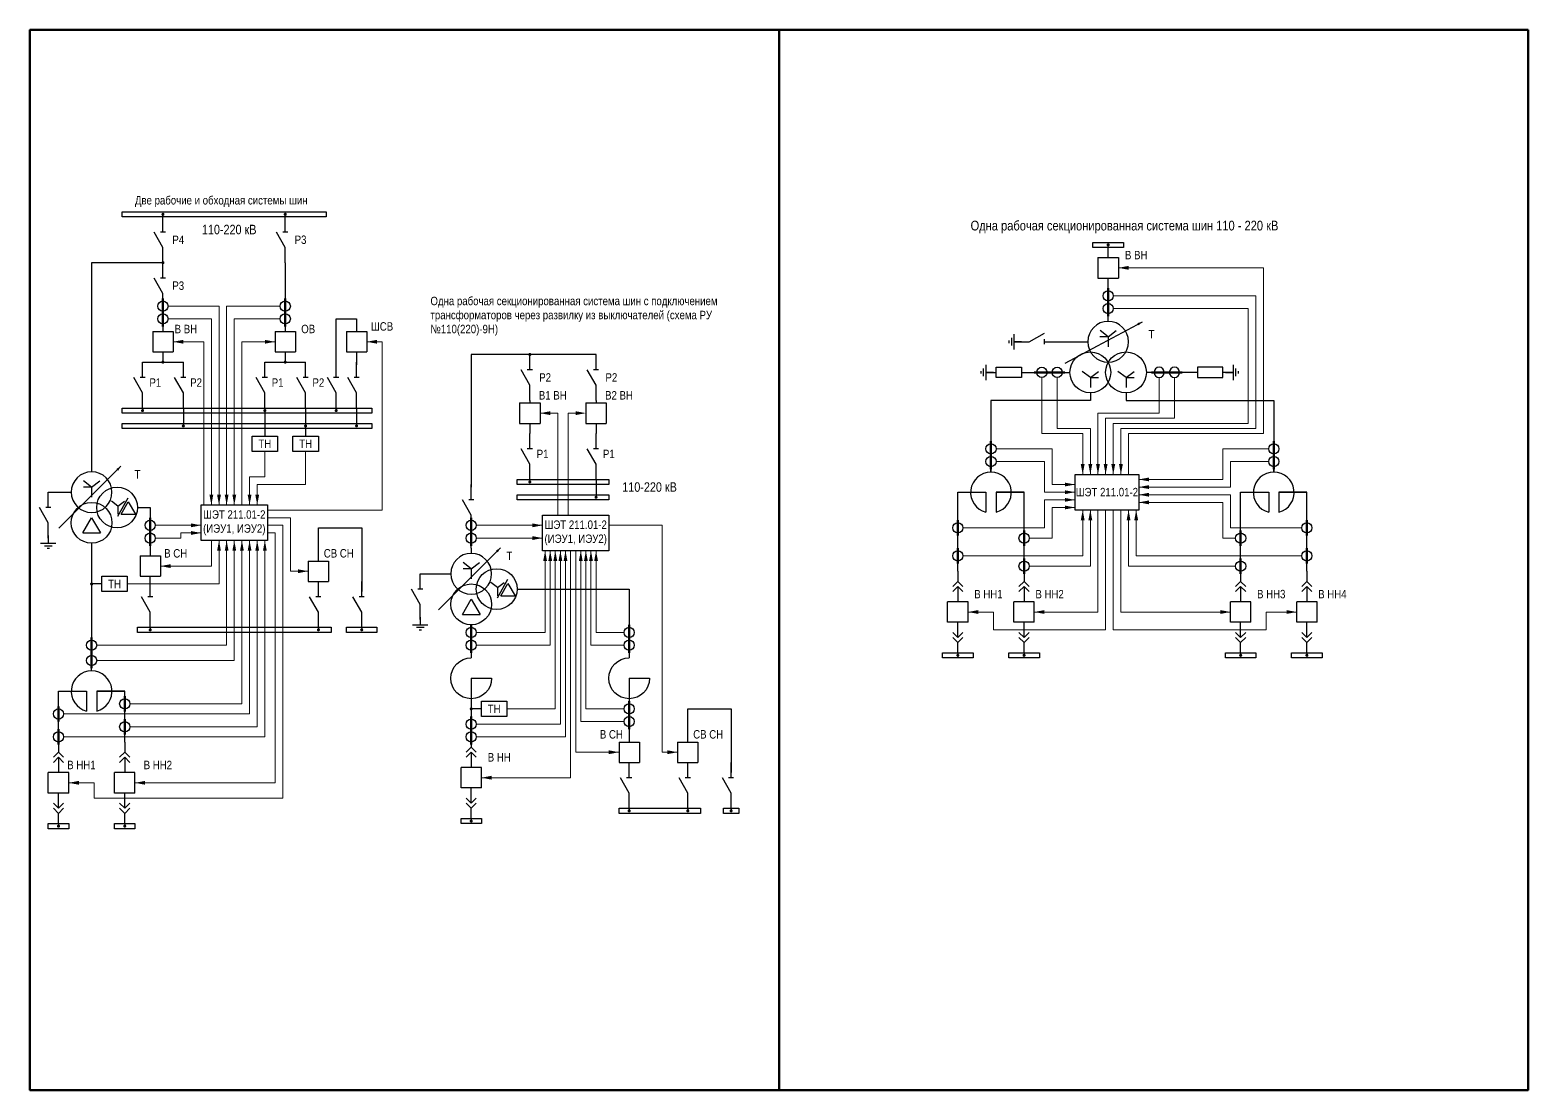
# Model space of a CAD drawing. Header units: millimetres. Extents: x 25558 to 49929, y 1902 to 19390.
# Drawn here: x 44996 to 45584, y 17144 to 17559 of the extents above; entities that cross this region are included whole.
import ezdxf
from ezdxf.enums import TextEntityAlignment as Align

# ---------------------------------------------------------------- set-up
doc = ezdxf.new("R2010")
doc.units = ezdxf.units.MM
doc.layers.add('Основная', color=7, linetype='Continuous', lineweight=30)
doc.layers.add('Тонкая', color=7, linetype='Continuous', lineweight=5)
doc.styles.add('Narrow', font='ARIALN.TTF')
doc.styles.add('Вывод', font='tahoma.ttf', dxfattribs={"height": 2.5})
doc.styles.add('Компонент', font='ARIALN.TTF', dxfattribs={"height": 3.5})

# ---------------------------------------------------------------- blocks, each defined once
blk = doc.blocks.new('*U28')
at = {"color": 0}
for p, q in [((0, 0), (-8, 0)), ((-8, -8), (-8, 0)), ((0, -8), (0, 0)), ((0, -8), (-8, -8))]:
    blk.add_line(p, q, dxfattribs=at)
at = {"layer": 'Основная', "style": 'Компонент'}
blk.add_attdef('ОУ', text='', height=3.5, dxfattribs=at).set_placement((-15, -3), align=Align.MIDDLE_CENTER)
blk = doc.blocks.new('*U23')
at = {"color": 0}
blk.add_line((0, 0), (6, 3.43), dxfattribs=at)
blk = doc.blocks.new('*U11')
at = {"color": 0}
blk.add_line((0, -1), (0, 1), dxfattribs=at)
blk = doc.blocks.new('*U34')
at = {"color": 0}
for p, q in [((0, 3), (0, 9)), ((0, -9), (0, -3))]:
    blk.add_line(p, q, dxfattribs=at)
at = {"color": 0, "ltscale": 0.25, "rotation": 89.99999999999999}
for name, p in [('*U23', (0, -3)), ('*U11', (0, 3))]:
    blk.add_blockref(name, p, dxfattribs=at)
at = {"layer": 'Основная'}
for tag, height, style, p in [('В1', 2.5, 'Вывод', (2, 7)), ('ОУ', 3.5, 'Компонент', (-12, 0)), ('В2', 2.5, 'Вывод', (2, -7))]:
    blk.add_attdef(tag, text='', height=height, dxfattribs=dict(at, style=style)).set_placement(p, align=Align.MIDDLE_CENTER)
blk = doc.blocks.new('*U26')
at = {"ltscale": 0.25}
blk.add_circle((0, 0), 2, dxfattribs=at)
at = {"layer": 'Основная', "color": 0, "lineweight": 50}
blk.add_line((0, -3), (0, 3), dxfattribs=at)
at = {"layer": 'Основная', "style": 'Компонент'}
blk.add_attdef('ОУ', text='', height=3.5, dxfattribs=at).set_placement((-6, 0), align=Align.MIDDLE_CENTER)
blk = doc.blocks.new('*U60')
at = {"ltscale": 0.25}
for p, q in [((-3.46, -4), (0, 2)), ((0, 2), (3.46, -4)), ((-3.46, -4), (3.46, -4))]:
    blk.add_line(p, q, dxfattribs=at)
blk.add_circle((0, 0), 8, dxfattribs=at)
at = {"layer": 'Основная', "style": 'Компонент'}
blk.add_attdef('ОУ', text='', height=3.5, dxfattribs=at).set_placement((17, 0), align=Align.MIDDLE_CENTER)
blk = doc.blocks.new('*U41')
at = {"ltscale": 0.25}
for p, q in [((0, 0), (-20, 0)), ((14.44, 0), (0, 0))]:
    blk.add_line(p, q, dxfattribs=at)
blk.add_lwpolyline([(-18, 0, 1, 0, 0), (-20, 0, 0, 0, 0)], format="xyseb", dxfattribs=at)
at = {"layer": 'Основная', "style": 'Вывод'}
blk.add_attdef('ОС', text='', height=2.5, dxfattribs=at).set_placement((3, 2), align=Align.MIDDLE_CENTER)
blk = doc.blocks.new('*U46')
at = {"ltscale": 0.25}
for q in [(-3.2, 4.4), (3.2, 4.4), (0, -2), (3.21, 2)]:
    blk.add_line((0, 2), q, dxfattribs=at)
blk.add_circle((0, 0), 8, dxfattribs=at)
at = {"layer": 'Основная', "style": 'Компонент'}
blk.add_attdef('ОУ', text='', height=3.5, dxfattribs=at).set_placement((-17, 0), align=Align.MIDDLE_CENTER)
blk = doc.blocks.new('*U31')
at = {"color": 0}
for p, q in [((-3, 0), (3, 0)), ((0, 3), (0, 0)), ((-1.5, -1), (1.5, -1)), ((-0.5, -2), (0.5, -2))]:
    blk.add_line(p, q, dxfattribs=at)
blk = doc.blocks.new('*U943')
at = {"layer": 'Основная', "ltscale": 0.25}
for p, q in [((2, 2), (0, 0)), ((0, 0), (2, -2))]:
    blk.add_line(p, q, dxfattribs=at)
blk = doc.blocks.new('*U32')
at = {"color": 0}
for p, q in [((0, 6), (0, 2)), ((0, 0), (0, -6))]:
    blk.add_line(p, q, dxfattribs=at)
at = {"color": 0, "ltscale": 0.25, "xscale": -1, "rotation": 90}
for p in [(0, 2), (0, 0)]:
    blk.add_blockref('*U943', p, dxfattribs=at)
at = {"layer": 'Основная'}
for tag, height, style, p in [('ОУ2', 3.5, 'Компонент', (-5, 6)), ('В2', 2.5, 'Вывод', (3, 6)), ('ОУ1', 3.5, 'Компонент', (-5, -6)), ('В1', 2.5, 'Вывод', (3, -6))]:
    blk.add_attdef(tag, text='', height=height, dxfattribs=dict(at, style=style)).set_placement(p, align=Align.MIDDLE_CENTER)
blk = doc.blocks.new('*U33')
at = {"color": 0}
for p, q in [((0, 0), (0, 6)), ((0, -6), (0, -2))]:
    blk.add_line(p, q, dxfattribs=at)
at = {"color": 0, "ltscale": 0.25, "rotation": 89.99999999999999}
for p in [(0, 0), (0, -2)]:
    blk.add_blockref('*U943', p, dxfattribs=at)
at = {"layer": 'Основная'}
for tag, height, style, p in [('ОУ1', 3.5, 'Компонент', (-5, 6)), ('В1', 2.5, 'Вывод', (3, 6)), ('ОУ2', 3.5, 'Компонент', (-5, -6)), ('В2', 2.5, 'Вывод', (3, -6))]:
    blk.add_attdef(tag, text='', height=height, dxfattribs=dict(at, style=style)).set_placement(p, align=Align.MIDDLE_CENTER)
blk = doc.blocks.new('*U44')
at = {"ltscale": 0.25}
for p, q in [((0, 0), (-20, 0)), ((14.44, 0), (0, 0))]:
    blk.add_line(p, q, dxfattribs=at)
blk.add_lwpolyline([(-18, 0, 1, 0, 0), (-20, 0, 0, 0, 0)], format="xyseb", dxfattribs=at)
at = {"layer": 'Основная', "style": 'Вывод'}
blk.add_attdef('ОС', text='', height=2.5, dxfattribs=at).set_placement((3, 2), align=Align.MIDDLE_CENTER)
blk = doc.blocks.new('*U45')
at = {"ltscale": 0.25}
for q in [(-3.2, 4.4), (3.2, 4.4), (0, -2), (3.21, 2)]:
    blk.add_line((0, 2), q, dxfattribs=at)
blk.add_circle((0, 0), 8, dxfattribs=at)
at = {"layer": 'Основная', "style": 'Компонент'}
blk.add_attdef('ОУ', text='', height=3.5, dxfattribs=at).set_placement((-17, 0), align=Align.MIDDLE_CENTER)
blk = doc.blocks.new('*U47')
at = {"ltscale": 0.25}
for q in [(-3.2, 0.4), (3.2, 0.4), (0, -6), (3.21, -2)]:
    blk.add_line((0, -2), q, dxfattribs=at)
blk.add_circle((0, 0), 8, dxfattribs=at)
at = {"layer": 'Основная', "style": 'Компонент'}
blk.add_attdef('ОУ', text='', height=3.5, dxfattribs=at).set_placement((17, 0), align=Align.MIDDLE_CENTER)
blk = doc.blocks.new('*U48')
at = {"color": 0}
for p, q in [((0, 5), (0, 9)), ((0, -9), (0, -5))]:
    blk.add_line(p, q, dxfattribs=at)
at = {"color": 0, "ltscale": 0.35}
blk.add_lwpolyline([(-2, -5), (-2, 5), (2, 5), (2, -5)], close=True, dxfattribs=at)
at = {"layer": 'Основная'}
for tag, height, style, p in [('В1', 2.5, 'Вывод', (2, 7)), ('ОУ', 3.5, 'Компонент', (-6, 0)), ('В2', 2.5, 'Вывод', (2, -7))]:
    blk.add_attdef(tag, text='', height=height, dxfattribs=dict(at, style=style)).set_placement(p, align=Align.MIDDLE_CENTER)
blk = doc.blocks.new('*U43')
at = {"color": 0}
for p, q in [((-3, 0), (3, 0)), ((0, 3), (0, 0)), ((-1.5, -1), (1.5, -1)), ((-0.5, -2), (0.5, -2))]:
    blk.add_line(p, q, dxfattribs=at)
blk = doc.blocks.new('*U40')
at = {"ltscale": 0.25}
for p, q in [((-3.46, -4), (0, 2)), ((0, 2), (3.46, -4)), ((-3.46, -4), (3.46, -4))]:
    blk.add_line(p, q, dxfattribs=at)
blk.add_circle((0, 0), 8, dxfattribs=at)
at = {"layer": 'Основная', "style": 'Компонент'}
blk.add_attdef('ОУ', text='', height=3.5, dxfattribs=at).set_placement((17, 0), align=Align.MIDDLE_CENTER)
blk = doc.blocks.new('*U38')
at = {"ltscale": 0.35}
for q in [(-8, 0), (0, -8)]:
    blk.add_line((0, 0), q, dxfattribs=at)
blk.add_arc((0, 0), 8, 180, 90, dxfattribs=at)
at = {"layer": 'Основная', "style": 'Компонент'}
blk.add_attdef('ОУ', text='', height=3.5, dxfattribs=at).set_placement((-17, 0), align=Align.MIDDLE_CENTER)

msp = doc.modelspace()

# ---------------------------------------------------------------- linework, layer by layer
at = {"layer": 'Основная'}
for p, q in [((45048, 17486), (45048, 17487)), ((45096, 17486), (45096, 17487)), ((45419, 17474), (45419, 17475)), ((45419, 17470), (45419, 17474)), ((45048, 17468), (45020, 17468)), ((45020, 17468), (45020, 17386)), ((45096, 17468), (45096, 17450)), ((45048, 17450), (45048, 17441)), ((45096, 17450), (45096, 17441)), ((45116, 17433), (45116, 17446)), ((45116, 17446), (45124, 17446)), ((45124, 17446), (45124, 17441)), ((45040, 17429), (45048, 17429)), ((45048, 17433), (45048, 17429)), ((45048, 17429), (45056, 17429)), ((45088, 17429), (45096, 17429)), ((45096, 17433), (45096, 17429)), ((45096, 17429), (45104, 17429)), ((45116, 17428), (45116, 17433)), ((45124, 17433), (45124, 17428)), ((45182, 17432), (45169, 17432)), ((45169, 17432), (45169, 17380)), ((45218, 17432), (45182, 17432)), ((45040, 17411), (45040, 17410)), ((45056, 17411), (45056, 17405)), ((45088, 17411), (45088, 17409)), ((45104, 17411), (45104, 17405)), ((45116, 17411), (45116, 17410)), ((45124, 17411), (45124, 17405)), ((45192, 17414), (45192, 17413)), ((45218, 17414), (45218, 17413)), ((45056, 17405), (45056, 17404)), ((45088, 17409), (45088, 17400)), ((45104, 17403), (45104, 17405)), ((45104, 17405), (45104, 17403)), ((45124, 17405), (45124, 17404)), ((45192, 17405), (45192, 17401)), ((45218, 17405), (45218, 17401)), ((45104, 17403), (45104, 17400)), ((45373, 17387), (45373, 17388)), ((45484, 17387), (45484, 17388)), ((45192, 17383), (45192, 17382)), ((45218, 17383), (45218, 17377)), ((45030.33, 17368.53), (45034.38, 17375.82)), ((45218, 17377), (45218, 17376)), ((45030.33, 17372.58), (45027.74, 17374.52)), ((45030.33, 17372.58), (45032.92, 17374.52)), ((45030.33, 17372.58), (45030.33, 17369.34)), ((45031.57, 17369.34), (45034.38, 17374.2)), ((45034.38, 17374.2), (45037.19, 17369.34)), ((45043, 17372), (45043, 17353)), ((45031.57, 17369.34), (45037.19, 17369.34)), ((45109, 17351), (45109, 17364)), ((45109, 17364), (45126, 17364)), ((45126, 17364), (45126, 17339)), ((45169, 17356), (45169, 17354)), ((45043, 17341), (45043, 17345)), ((45179.33, 17340.58), (45176.74, 17342.52)), ((45179.33, 17336.53), (45183.38, 17343.82)), ((45179.33, 17340.58), (45181.92, 17342.52)), ((45179.33, 17340.58), (45179.33, 17337.34)), ((45180.57, 17337.34), (45183.38, 17342.2)), ((45183.38, 17342.2), (45186.19, 17337.34)), ((45180.57, 17337.34), (45186.19, 17337.34)), ((45231, 17340), (45231, 17317)), ((45043, 17325), (45043, 17324)), ((45109, 17325), (45109, 17324)), ((45126, 17325), (45126, 17324)), ((45020, 17320), (45020, 17316)), ((45020, 17315), (45020, 17316)), ((45020, 17314), (45020, 17310)), ((45360, 17315), (45360, 17314)), ((45386, 17315), (45386, 17314)), ((45471, 17315), (45471, 17314)), ((45497, 17315), (45497, 17314)), ((45020, 17309), (45020, 17310)), ((45169, 17305), (45169, 17286)), ((45254, 17280), (45254, 17293)), ((45254, 17293), (45271, 17293)), ((45271, 17293), (45271, 17268)), ((45169, 17282), (45169, 17286)), ((45231, 17254), (45231, 17253)), ((45254, 17254), (45254, 17253)), ((45271, 17254), (45271, 17253)), ((45007, 17248), (45007, 17247)), ((45033, 17248), (45033, 17247)), ((45169, 17250), (45169, 17249))]:
    msp.add_line(p, q, dxfattribs=at)
at = {"layer": 'Основная', "ltscale": 0.35}
for p, q in [((45389, 17425), (45404, 17425)), ((45450, 17425), (45434, 17425)), ((45169, 17356), (45169, 17365)), ((45024, 17342), (45020, 17342)), ((45173, 17293), (45169, 17293))]:
    msp.add_line(p, q, dxfattribs=at)
at = {"layer": 'Основная', "ltscale": 0.25}
msp.add_line((45231, 17297), (45231, 17280), dxfattribs=at)
at = {"layer": 'Основная'}
for points in [[(45032, 17488), (45112, 17488), (45112, 17486), (45032, 17486)], [(45032, 17411), (45130, 17411), (45130, 17409), (45032, 17409)], [(45032, 17405), (45130, 17405), (45130, 17403), (45032, 17403)], [(45083, 17400), (45093, 17400), (45093, 17394), (45083, 17394)], [(45099, 17400), (45109, 17400), (45109, 17394), (45099, 17394)], [(45187, 17383), (45223, 17383), (45223, 17381), (45187, 17381)], [(45406, 17385), (45431, 17385), (45431, 17371), (45406, 17371)], [(45187, 17377), (45223, 17377), (45223, 17375), (45187, 17375)], [(45063, 17373), (45089, 17373), (45089, 17359), (45063, 17359)], [(45197, 17369), (45223, 17369), (45223, 17355), (45197, 17355)], [(45024, 17345), (45034, 17345), (45034, 17339), (45024, 17339)], [(45038, 17325), (45114, 17325), (45114, 17323), (45038, 17323)], [(45120, 17325), (45132, 17325), (45132, 17323), (45120, 17323)], [(45173, 17296), (45183, 17296), (45183, 17290), (45173, 17290)], [(45227, 17254), (45259, 17254), (45259, 17252), (45227, 17252)], [(45268, 17254), (45274, 17254), (45274, 17252), (45268, 17252)], [(45003, 17248), (45011, 17248), (45011, 17246), (45003, 17246)], [(45029, 17248), (45037, 17248), (45037, 17246), (45029, 17246)], [(45165, 17250), (45173, 17250), (45173, 17248), (45165, 17248)]]:
    msp.add_lwpolyline(points, close=True, dxfattribs=at)
at = {"layer": 'Основная', "ltscale": 0.25, "const_width": 0.6}
for points in [[(45047.7, 17487, 1), (45048.3, 17487, 1)], [(45095.7, 17487, 1), (45096.3, 17487, 1)], [(45418.7, 17475, 1), (45419.3, 17475, 1)], [(45048.3, 17468.01, 1), (45047.7, 17468.01, 1)], [(45048.3, 17429.01, 1), (45047.7, 17429.01, 1)], [(45096.3, 17429.01, 1), (45095.7, 17429.01, 1)], [(45192.3, 17432.01, 1), (45191.7, 17432.01, 1)], [(45039.7, 17410, 1), (45040.3, 17410, 1)], [(45087.7, 17410, 1), (45088.3, 17410, 1)], [(45115.7, 17410, 1), (45116.3, 17410, 1)], [(45055.7, 17404, 1), (45056.3, 17404, 1)], [(45103.7, 17404, 1), (45104.3, 17404, 1)], [(45123.7, 17404, 1), (45124.3, 17404, 1)], [(45191.7, 17382, 1), (45192.3, 17382, 1)], [(45217.7, 17376, 1), (45218.3, 17376, 1)], [(45020.3, 17342.01, 1), (45019.7, 17342.01, 1)], [(45042.7, 17324, 1), (45043.3, 17324, 1)], [(45108.7, 17324, 1), (45109.3, 17324, 1)], [(45125.7, 17324, 1), (45126.3, 17324, 1)], [(45359.7, 17314, 1), (45360.3, 17314, 1)], [(45385.7, 17314, 1), (45386.3, 17314, 1)], [(45470.7, 17314, 1), (45471.3, 17314, 1)], [(45496.7, 17314, 1), (45497.3, 17314, 1)], [(45169.3, 17293.01, 1), (45168.7, 17293.01, 1)], [(45230.7, 17253, 1), (45231.3, 17253, 1)], [(45253.7, 17253, 1), (45254.3, 17253, 1)], [(45270.7, 17253, 1), (45271.3, 17253, 1)], [(45006.7, 17247, 1), (45007.3, 17247, 1)], [(45032.7, 17247, 1), (45033.3, 17247, 1)], [(45168.7, 17249, 1), (45169.3, 17249, 1)]]:
    msp.add_lwpolyline(points, format="xyb", close=True, dxfattribs=at)
at = {"layer": 'Основная', "ltscale": 0.25}
for points in [[(45413, 17476), (45425, 17476), (45425, 17474), (45413, 17474)], [(45354, 17315), (45366, 17315), (45366, 17313), (45354, 17313)], [(45354, 17315), (45366, 17315), (45366, 17313), (45354, 17313)], [(45380, 17315), (45392, 17315), (45392, 17313), (45380, 17313)], [(45465, 17315), (45477, 17315), (45477, 17313), (45465, 17313)], [(45491, 17315), (45503, 17315), (45503, 17313), (45491, 17313)]]:
    msp.add_lwpolyline(points, close=True, dxfattribs=at)
at = {"layer": 'Основная', "ltscale": 0.35}
for points in [[(45419, 17445), (45419, 17462)], [(45419, 17445), (45419, 17455)], [(45400, 17437), (45411, 17437)], [(45360, 17347), (45360, 17378)], [(45360, 17378), (45371, 17378), (45371, 17370.13)], [(45360, 17378), (45371, 17378)], [(45386, 17378), (45375, 17378), (45375, 17370.13)], [(45375, 17378), (45386, 17378)], [(45386, 17347), (45386, 17378)], [(45471, 17347), (45471, 17378)], [(45497, 17347), (45497, 17378)], [(45149, 17346), (45151, 17346)], [(45151, 17346), (45161, 17346)], [(45169, 17322), (45169, 17313)], [(45231, 17318), (45231, 17313)]]:
    msp.add_lwpolyline(points, dxfattribs=at)
at = {"layer": 'Основная'}
for points in [[(45412, 17417), (45412, 17414)], [(45426, 17417), (45426, 17414)], [(45412, 17414), (45373, 17414), (45373, 17386)], [(45426, 17414), (45484, 17414), (45484, 17386)], [(45373, 17386), (45373, 17387)], [(45484, 17386), (45484, 17387)], [(45003, 17378), (45005, 17378)], [(45004, 17378), (45012, 17378)], [(45471, 17378), (45482, 17378), (45482, 17370.13)], [(45471, 17378), (45482, 17378)], [(45497, 17378), (45486, 17378), (45486, 17370.13)], [(45486, 17378), (45497, 17378)], [(45038, 17372), (45043, 17372)], [(45020, 17358), (45020, 17309)], [(45187, 17340), (45195, 17340)], [(45195, 17340), (45231, 17340)], [(45020, 17308), (45020, 17309)], [(45007, 17280), (45007, 17300)], [(45007, 17300), (45018, 17300), (45018, 17292.13)], [(45007, 17300), (45018, 17300)], [(45033, 17300), (45022, 17300), (45022, 17292.13)], [(45022, 17300), (45033, 17300)], [(45033, 17280), (45033, 17300)]]:
    msp.add_lwpolyline(points, dxfattribs=at)
at = {"layer": 'Основная', "ltscale": 0.35}
for centre in [(45030, 17372), (45179, 17340)]:
    msp.add_circle(centre, 8, dxfattribs=at)
for centre in [(45373, 17377.87), (45484, 17377.87)]:
    msp.add_arc(centre, 8, 284.47752, 255.5225, dxfattribs=at)
at = {"layer": 'Основная', "ltscale": 0.25}
msp.add_arc((45020, 17299.87), 8, 284.47752, 255.5225, dxfattribs=at)
at = {"layer": 'Тонкая'}
for p, q in [((45423, 17466), (45480, 17466)), ((45480, 17466), (45480, 17401)), ((45421, 17455), (45477, 17455)), ((45477, 17455), (45477, 17403)), ((45050, 17451), (45070, 17451)), ((45050, 17446), (45067, 17446)), ((45067, 17373), (45067, 17446)), ((45070, 17373), (45070, 17451)), ((45073, 17373), (45073, 17451)), ((45073, 17451), (45094, 17451)), ((45076, 17446), (45094, 17446)), ((45076, 17446), (45076, 17373)), ((45421, 17450), (45474, 17450)), ((45474, 17450), (45474, 17405)), ((45052, 17437), (45064, 17437)), ((45064, 17437), (45064, 17373)), ((45092, 17437), (45079, 17437)), ((45079, 17437), (45079, 17373)), ((45134, 17437), (45128, 17437)), ((45134, 17371), (45134, 17437)), ((45393, 17423), (45393, 17401)), ((45399, 17423), (45399, 17403)), ((45439, 17423), (45439, 17409)), ((45445, 17407), (45445, 17423)), ((45196, 17409), (45203, 17409)), ((45203, 17409), (45203, 17369)), ((45212, 17409), (45207, 17409)), ((45207, 17409), (45207, 17369)), ((45439, 17409), (45415, 17409)), ((45415, 17409), (45415, 17385)), ((45418, 17385), (45418, 17407)), ((45418, 17407), (45445, 17407)), ((45474, 17405), (45421, 17405)), ((45421, 17405), (45421, 17385)), ((45393, 17401), (45409, 17401)), ((45399, 17403), (45412, 17403)), ((45409, 17401), (45409, 17385)), ((45412, 17403), (45412, 17385)), ((45477, 17403), (45424, 17403)), ((45424, 17403), (45424, 17385)), ((45480, 17401), (45427, 17401)), ((45427, 17401), (45427, 17385)), ((45088, 17384), (45088, 17394)), ((45104, 17394), (45104, 17381)), ((45375, 17395), (45397, 17395)), ((45397, 17395), (45397, 17381)), ((45482, 17395), (45464, 17395)), ((45464, 17395), (45464, 17383)), ((45394, 17390), (45375, 17390)), ((45394, 17378), (45394, 17390)), ((45467, 17380), (45467, 17390)), ((45467, 17390), (45482, 17390)), ((45082, 17378), (45082, 17384)), ((45082, 17384), (45088, 17384)), ((45440, 17383), (45431, 17383)), ((45464, 17383), (45438, 17383)), ((45082, 17378), (45082, 17373)), ((45104, 17381), (45085, 17381)), ((45085, 17381), (45085, 17373)), ((45406, 17378), (45394, 17378)), ((45397, 17381), (45406, 17381)), ((45458, 17380), (45431, 17380)), ((45467, 17377), (45431, 17377)), ((45457, 17380), (45467, 17380)), ((45467, 17364), (45467, 17377)), ((45089, 17371), (45134, 17371)), ((45394, 17364), (45394, 17375)), ((45394, 17375), (45406, 17375)), ((45397, 17360), (45397, 17372)), ((45397, 17372), (45406, 17372)), ((45409, 17353), (45409, 17371)), ((45412, 17349), (45412, 17371)), ((45415, 17331), (45415, 17371)), ((45418, 17324), (45418, 17371)), ((45421, 17371), (45421, 17324)), ((45424, 17371), (45424, 17331)), ((45427, 17371), (45427, 17349)), ((45430, 17371), (45430, 17353)), ((45464, 17374), (45431, 17374)), ((45464, 17360), (45464, 17374)), ((45045, 17365), (45063, 17365)), ((45089, 17368), (45098, 17368)), ((45095, 17365), (45089, 17365)), ((45095, 17365), (45095, 17258)), ((45098, 17368), (45098, 17347)), ((45171, 17365), (45197, 17365)), ((45244, 17365), (45223, 17365)), ((45244, 17276), (45244, 17365)), ((45362, 17364), (45394, 17364)), ((45495, 17364), (45467, 17364)), ((45045, 17360), (45055, 17360)), ((45055, 17360), (45055, 17362)), ((45055, 17362), (45063, 17362)), ((45067, 17359), (45067, 17349)), ((45070, 17342), (45070, 17359)), ((45073, 17359), (45073, 17318)), ((45076, 17312), (45076, 17359)), ((45079, 17359), (45079, 17295)), ((45082, 17359), (45082, 17291)), ((45085, 17359), (45085, 17286)), ((45088, 17359), (45088, 17282)), ((45092, 17362), (45089, 17362)), ((45092, 17362), (45092, 17264)), ((45171, 17360), (45197, 17360)), ((45388, 17360), (45397, 17360)), ((45469, 17360), (45464, 17360)), ((45198, 17323), (45198, 17355)), ((45200, 17318), (45200, 17355)), ((45202, 17293), (45202, 17355)), ((45204, 17287), (45204, 17355)), ((45206, 17282), (45206, 17355)), ((45208, 17266), (45208, 17355)), ((45210, 17276), (45210, 17355)), ((45212, 17355), (45212, 17288)), ((45214, 17355), (45214, 17293)), ((45216, 17355), (45216, 17318)), ((45218, 17323), (45218, 17355)), ((45362, 17353), (45409, 17353)), ((45495, 17353), (45430, 17353)), ((45067, 17349), (45047, 17349)), ((45098, 17347), (45105, 17347)), ((45101, 17347), (45105, 17347)), ((45388, 17349), (45412, 17349)), ((45469, 17349), (45427, 17349)), ((45034, 17342), (45070, 17342)), ((45364, 17331), (45374, 17331)), ((45374, 17331), (45374, 17324)), ((45390, 17331), (45415, 17331)), ((45467, 17331), (45424, 17331)), ((45467, 17331), (45463, 17331)), ((45493, 17331), (45481, 17331)), ((45481, 17331), (45481, 17324)), ((45493, 17331), (45489, 17331)), ((45171, 17323), (45198, 17323)), ((45229, 17323), (45218, 17323)), ((45374, 17324), (45418, 17324)), ((45421, 17324), (45481, 17324)), ((45022, 17318), (45073, 17318)), ((45171, 17318), (45200, 17318)), ((45229, 17318), (45216, 17318)), ((45022, 17312), (45076, 17312)), ((45035, 17295), (45079, 17295)), ((45009, 17291), (45082, 17291)), ((45183, 17293), (45202, 17293)), ((45229, 17288), (45212, 17288)), ((45229, 17293), (45214, 17293)), ((45009, 17282), (45088, 17282)), ((45035, 17286), (45085, 17286)), ((45171, 17287), (45204, 17287)), ((45171, 17282), (45206, 17282)), ((45210, 17276), (45227, 17276)), ((45250, 17276), (45244, 17276)), ((45246, 17276), (45250, 17276)), ((45011, 17264), (45021, 17264)), ((45021, 17264), (45021, 17258)), ((45092, 17264), (45037, 17264)), ((45173, 17266), (45208, 17266)), ((45021, 17258), (45095, 17258))]:
    msp.add_line(p, q, dxfattribs=at)
at = {"layer": 'Тонкая', "color": 3, "lineweight": 50}
for points in [[(45289.8, 17559.3), (45289.8, 17143.5), (44995.8, 17143.5), (44995.8, 17559.3)], [(45583.8, 17559.3), (45583.8, 17143.5), (45289.8, 17143.5), (45289.8, 17559.3)]]:
    msp.add_lwpolyline(points, close=True, dxfattribs=at)
at = {"layer": 'Тонкая', "ltscale": 0.3}
for points in [[(45423, 17466, 0, 1.5, 0), (45427, 17466, 0, 0, 0)], [(45052, 17437, 0, 1.5, 0), (45056, 17437, 0, 0, 0)], [(45092, 17437, 0, 1.5, 0), (45088, 17437, 0, 0, 0)], [(45128, 17437, 0, 1.5, 0), (45132, 17437, 0, 0, 0)], [(45196, 17409, 0, 1.5, 0), (45200, 17409, 0, 0, 0)], [(45214, 17409, 0, 1.5, 0), (45210, 17409, 0, 0, 0)], [(45409, 17385, 0, 1.5, 0), (45409, 17389, 0, 0, 0)], [(45412, 17385, 0, 1.5, 0), (45412, 17389, 0, 0, 0)], [(45415, 17385, 0, 1.5, 0), (45415, 17389, 0, 0, 0)], [(45418, 17385, 0, 1.5, 0), (45418, 17389, 0, 0, 0)], [(45421, 17385, 0, 1.5, 0), (45421, 17389, 0, 0, 0)], [(45424, 17385, 0, 1.5, 0), (45424, 17389, 0, 0, 0)], [(45406, 17381, 0, 1.5, 0), (45402, 17381, 0, 0, 0)], [(45431, 17383, 0, 1.5, 0), (45435, 17383, 0, 0, 0)], [(45067, 17373, 0, 1.5, 0), (45067, 17377, 0, 0, 0)], [(45070, 17373, 0, 1.5, 0), (45070, 17377, 0, 0, 0)], [(45073, 17373, 0, 1.5, 0), (45073, 17377, 0, 0, 0)], [(45076, 17373, 0, 1.5, 0), (45076, 17377, 0, 0, 0)], [(45082, 17373, 0, 1.5, 0), (45082, 17377, 0, 0, 0)], [(45085, 17373, 0, 1.5, 0), (45085, 17377, 0, 0, 0)], [(45406, 17378, 0, 1.5, 0), (45402, 17378, 0, 0, 0)], [(45406, 17375, 0, 1.5, 0), (45402, 17375, 0, 0, 0)], [(45431, 17380, 0, 1.5, 0), (45435, 17380, 0, 0, 0)], [(45431, 17377, 0, 1.5, 0), (45435, 17377, 0, 0, 0)], [(45406, 17372, 0, 1.5, 0), (45402, 17372, 0, 0, 0)], [(45409, 17371, 0, 1.5, 0), (45409, 17367, 0, 0, 0)], [(45412, 17371, 0, 1.5, 0), (45412, 17367, 0, 0, 0)], [(45427, 17371, 0, 1.5, 0), (45427, 17367, 0, 0, 0)], [(45430, 17371, 0, 1.5, 0), (45430, 17367, 0, 0, 0)], [(45431, 17374, 0, 1.5, 0), (45435, 17374, 0, 0, 0)], [(45063, 17365, 0, 1.5, 0), (45059, 17365, 0, 0, 0)], [(45197, 17365, 0, 1.5, 0), (45193, 17365, 0, 0, 0)], [(45063, 17362, 0, 1.5, 0), (45059, 17362, 0, 0, 0)], [(45070, 17359, 0, 1.5, 0), (45070, 17355, 0, 0, 0)], [(45073, 17359, 0, 1.5, 0), (45073, 17355, 0, 0, 0)], [(45076, 17359, 0, 1.5, 0), (45076, 17355, 0, 0, 0)], [(45079, 17359, 0, 1.5, 0), (45079, 17355, 0, 0, 0)], [(45082, 17359, 0, 1.5, 0), (45082, 17355, 0, 0, 0)], [(45085, 17359, 0, 1.5, 0), (45085, 17355, 0, 0, 0)], [(45088, 17359, 0, 1.5, 0), (45088, 17355, 0, 0, 0)], [(45197, 17360, 0, 1.5, 0), (45193, 17360, 0, 0, 0)], [(45198, 17355, 0, 1.5, 0), (45198, 17351, 0, 0, 0)], [(45200, 17355, 0, 1.5, 0), (45200, 17351, 0, 0, 0)], [(45202, 17355, 0, 1.5, 0), (45202, 17351, 0, 0, 0)], [(45204, 17355, 0, 1.5, 0), (45204, 17351, 0, 0, 0)], [(45206, 17355, 0, 1.5, 0), (45206, 17351, 0, 0, 0)], [(45212, 17355, 0, 1.5, 0), (45212, 17351, 0, 0, 0)], [(45214, 17355, 0, 1.5, 0), (45214, 17351, 0, 0, 0)], [(45216, 17355, 0, 1.5, 0), (45216, 17351, 0, 0, 0)], [(45218, 17355, 0, 1.5, 0), (45218, 17351, 0, 0, 0)], [(45047, 17349, 0, 1.5, 0), (45051, 17349, 0, 0, 0)], [(45105, 17347, 0, 1.5, 0), (45101, 17347, 0, 0, 0)], [(45364, 17331, 0, 1.5, 0), (45368, 17331, 0, 0, 0)], [(45390, 17331, 0, 1.5, 0), (45394, 17331, 0, 0, 0)], [(45467, 17331, 0, 1.5, 0), (45463, 17331, 0, 0, 0)], [(45493, 17331, 0, 1.5, 0), (45489, 17331, 0, 0, 0)], [(45227, 17276, 0, 1.5, 0), (45223, 17276, 0, 0, 0)], [(45250, 17276, 0, 1.5, 0), (45246, 17276, 0, 0, 0)], [(45011, 17264, 0, 1.5, 0), (45015, 17264, 0, 0, 0)], [(45037, 17264, 0, 1.5, 0), (45041, 17264, 0, 0, 0)], [(45173, 17266, 0, 1.5, 0), (45177, 17266, 0, 0, 0)]]:
    msp.add_lwpolyline(points, format="xyseb", dxfattribs=at)

# ---------------------------------------------------------------- block references
at = {"layer": 'Основная'}
for p in [(45048, 17477), (45096, 17477), (45048, 17459), (45040, 17420), (45056, 17420), (45088, 17420), (45104, 17420), (45116, 17420), (45124, 17420), (45192, 17423), (45218, 17423), (45192, 17392), (45218, 17392), (45169, 17372), (45043, 17334), (45109, 17334), (45126, 17334), (45231, 17263), (45254, 17263), (45271, 17263)]:
    msp.add_blockref('*U34', p, dxfattribs=at)
at = {"layer": 'Основная', "ltscale": 0.25}
for name, p, rotation in [('*U28', (45415, 17462), 180), ('*U28', (45044, 17433), 180), ('*U28', (45092, 17433), 180), ('*U28', (45120, 17433), 180), ('*U43', (45371, 17425), 270), ('*U28', (45188, 17405), 180), ('*U28', (45214, 17405), 180), ('*U41', (45017.36, 17374.05), 224.9999999999999), ('*U28', (45039, 17345), 180), ('*U28', (45105, 17343), 180), ('*U28', (45227, 17272), 180), ('*U28', (45250, 17272), 180)]:
    msp.add_blockref(name, p, dxfattribs=dict(at, rotation=rotation))
at = {"layer": 'Основная', "ltscale": 0.35}
for name, p in [('*U26', (45419, 17455)), ('*U26', (45419, 17450)), ('*U47', (45412, 17425)), ('*U47', (45426, 17425)), ('*U26', (45373, 17395)), ('*U26', (45484, 17395)), ('*U26', (45373, 17390)), ('*U26', (45484, 17390)), ('*U60', (45020, 17366)), ('*U26', (45360, 17364)), ('*U26', (45497, 17364)), ('*U26', (45386, 17360)), ('*U26', (45471, 17360)), ('*U26', (45360, 17353)), ('*U26', (45386, 17349)), ('*U26', (45471, 17349)), ('*U26', (45497, 17353)), ('*U34', (45149, 17337)), ('*U40', (45169, 17334)), ('*U31', (45149, 17326))]:
    msp.add_blockref(name, p, dxfattribs=at)
at = {"layer": 'Основная', "ltscale": 0.25}
for name, p in [('*U26', (45048, 17451)), ('*U26', (45096, 17451)), ('*U26', (45048, 17446)), ('*U26', (45096, 17446)), ('*U34', (45003, 17369)), ('*U26', (45043, 17365)), ('*U26', (45169, 17365)), ('*U31', (45003, 17358)), ('*U26', (45043, 17360)), ('*U26', (45169, 17360)), ('*U32', (45360, 17341)), ('*U32', (45386, 17341)), ('*U32', (45471, 17341)), ('*U32', (45497, 17341)), ('*U28', (45364, 17335)), ('*U28', (45390, 17335)), ('*U28', (45475, 17335)), ('*U28', (45501, 17335)), ('*U26', (45169, 17323)), ('*U26', (45231, 17323)), ('*U33', (45360, 17321)), ('*U33', (45386, 17321)), ('*U33', (45471, 17321)), ('*U33', (45497, 17321)), ('*U26', (45020, 17318)), ('*U26', (45169, 17318)), ('*U26', (45231, 17318)), ('*U26', (45020, 17312)), ('*U26', (45007, 17291)), ('*U26', (45033, 17295)), ('*U26', (45231, 17293)), ('*U26', (45033, 17286)), ('*U26', (45169, 17287)), ('*U26', (45231, 17288)), ('*U26', (45007, 17282)), ('*U26', (45169, 17282)), ('*U32', (45169, 17276)), ('*U32', (45007, 17274)), ('*U32', (45033, 17274)), ('*U28', (45173, 17270)), ('*U28', (45011, 17268)), ('*U28', (45037, 17268)), ('*U33', (45007, 17254)), ('*U33', (45033, 17254)), ('*U33', (45169, 17256))]:
    msp.add_blockref(name, p, dxfattribs=at)
at = {"layer": 'Основная', "ltscale": 0.35}
for name, p, rotation in [('*U34', (45391, 17437), 270), ('*U44', (45414.83, 17435.39), 208.1452236498778), ('*U31', (45382, 17437), 270), ('*U48', (45380, 17425), 270), ('*U26', (45393, 17425), 270), ('*U26', (45399, 17425), 270), ('*U41', (45166.36, 17342.05), 224.9999999999999)]:
    msp.add_blockref(name, p, dxfattribs=dict(at, rotation=rotation))
at = {"layer": 'Основная', "ltscale": 0.35, "xscale": -1}
for name, p in [('*U45', (45419, 17437)), ('*U46', (45020, 17378)), ('*U46', (45169, 17346))]:
    msp.add_blockref(name, p, dxfattribs=at)
at = {"layer": 'Основная', "ltscale": 0.35, "xscale": -1, "rotation": 90}
for name, p in [('*U26', (45439, 17425)), ('*U26', (45445, 17425)), ('*U48', (45459, 17425))]:
    msp.add_blockref(name, p, dxfattribs=at)
at = {"layer": 'Основная', "ltscale": 0.25, "xscale": -1, "rotation": 90}
msp.add_blockref('*U43', (45468, 17425), dxfattribs=at)
at = {"layer": 'Основная', "ltscale": 0.25, "xscale": -1}
for p in [(45169, 17305), (45231, 17305)]:
    msp.add_blockref('*U38', p, dxfattribs=at)

# ---------------------------------------------------------------- texts
at = {"layer": 'Основная', "style": 'Narrow'}
for s, insert, char_height, width, attachment_point in [('\\pxt3;Две рабочие и обходная системы шин', (45037, 17492), 3.3, 76.4846, 4), ('\\pxi-3,l3,t3;110-220 кВ', (45074, 17481), 3.7, 53.3807, 5), ('\\pxt3;Одна рабочая секционированная система шин 110 - 220 кВ', (45365, 17482), 3.8, 121.6152, 4), ('\\pxi-3,l3,t3;Р4', (45054, 17477), 3.3, 10, 5), ('\\pxi-3,l3,t3;Р3', (45102, 17477), 3.3, 10, 5), ('\\pxi-3,l3,t3;В ВН', (45430, 17471), 3.3, 23.6472, 5), ('\\pxi-3,l3,t3;Р3', (45054, 17459), 3.3, 10, 5), ('\\pxt3;Одна рабочая секционированная система шин с подключением трансформаторов через развилку из выключателей (схема РУ №110(220)-9Н)', (45153, 17447), 3.3, 117.1951, 4), ('\\pxi-3,l3,t3;В ВН', (45057, 17442), 3.3, 10, 5), ('\\pxi-3,l3,t3;ОВ', (45105, 17442), 3.3, 10, 5), ('\\pxi-3,l3,t3;ШСВ', (45134, 17443), 3.3, 10, 5), ('\\pxi-3,l3,t3;T', (45436, 17440), 3.3, 23.6472, 5), ('\\pxi-3,l3,t3;Р1', (45045, 17421), 3.3, 10, 5), ('\\pxi-3,l3,t3;Р2', (45061, 17421), 3.3, 10, 5), ('\\pxi-3,l3,t3;Р1', (45093, 17421), 3.3, 10, 5), ('\\pxi-3,l3,t3;Р2', (45109, 17421), 3.3, 10, 5), ('\\pxi-3,l3,t3;Р2', (45198, 17423), 3.3, 10, 5), ('\\pxi-3,l3,t3;Р2', (45224, 17423), 3.3, 10, 5), ('\\pxi-3,l3,t3;В1 ВН', (45201, 17416), 3.3, 20.6975, 5), ('\\pxi-3,l3,t3;В2 ВН', (45227, 17416), 3.3, 20.6975, 5), ('\\pxqc;ТН', (45088, 17397), 3.3, 10, 5), ('\\pxqc;ТН', (45104, 17397), 3.3, 10, 5), ('\\pxi-3,l3,t3;Р1', (45197, 17393), 3.3, 10, 5), ('\\pxi-3,l3,t3;Р1', (45223, 17393), 3.3, 10, 5), ('\\pxi-3,l3,t3;T', (45038, 17385), 3.3, 21.8485, 5), ('\\pxi-3,l3,t3;110-220 кВ', (45239, 17380), 3.7, 53.3807, 5), ('\\pxqc;ШЭТ 211.01-2', (45418.5, 17378), 3.3, 23.6472, 5), ('\\pxqc;ШЭТ 211.01-2 (ИЭУ1, ИЭУ2)', (45076, 17366), 3.3, 26, 5), ('\\pxqc;ШЭТ 211.01-2 (ИЭУ1, ИЭУ2)', (45210, 17362), 3.3, 26, 5), ('\\pxi-3,l3,t3;В СН', (45053, 17354), 3.3, 21.8485, 5), ('\\pxi-3,l3,t3;СВ СН', (45117, 17354), 3.3, 21.8485, 5), ('\\pxi-3,l3,t3;T', (45184, 17353), 3.3, 21.8485, 5), ('\\pxqc;ТН', (45029, 17342), 3.3, 10, 5), ('\\pxi-3,l3,t3;В НН1', (45372, 17338), 3.3, 23.6472, 5), ('\\pxi-3,l3,t3;В НН2', (45396, 17338), 3.3, 23.6472, 5), ('\\pxi-3,l3,t3;В НН3', (45483, 17338), 3.3, 23.6472, 5), ('\\pxi-3,l3,t3;В НН4', (45507, 17338), 3.3, 23.6472, 5), ('\\pxqc;ТН', (45178, 17293), 3.3, 10, 5), ('\\pxi-3,l3,t3;В СН', (45224, 17283), 3.3, 21.8485, 5), ('\\pxi-3,l3,t3;СВ СН', (45262, 17283), 3.3, 21.8485, 5), ('\\pxi-3,l3,t3;В НН', (45180, 17274), 3.3, 21.8485, 5), ('\\pxi-3,l3,t3;В НН1', (45016, 17271), 3.3, 21.8485, 5), ('\\pxi-3,l3,t3;В НН2', (45046, 17271), 3.3, 21.8485, 5)]:
    msp.add_mtext(s, dxfattribs=dict(at, insert=insert, char_height=char_height, width=width, attachment_point=attachment_point))

doc.saveas('drawing.dxf')
